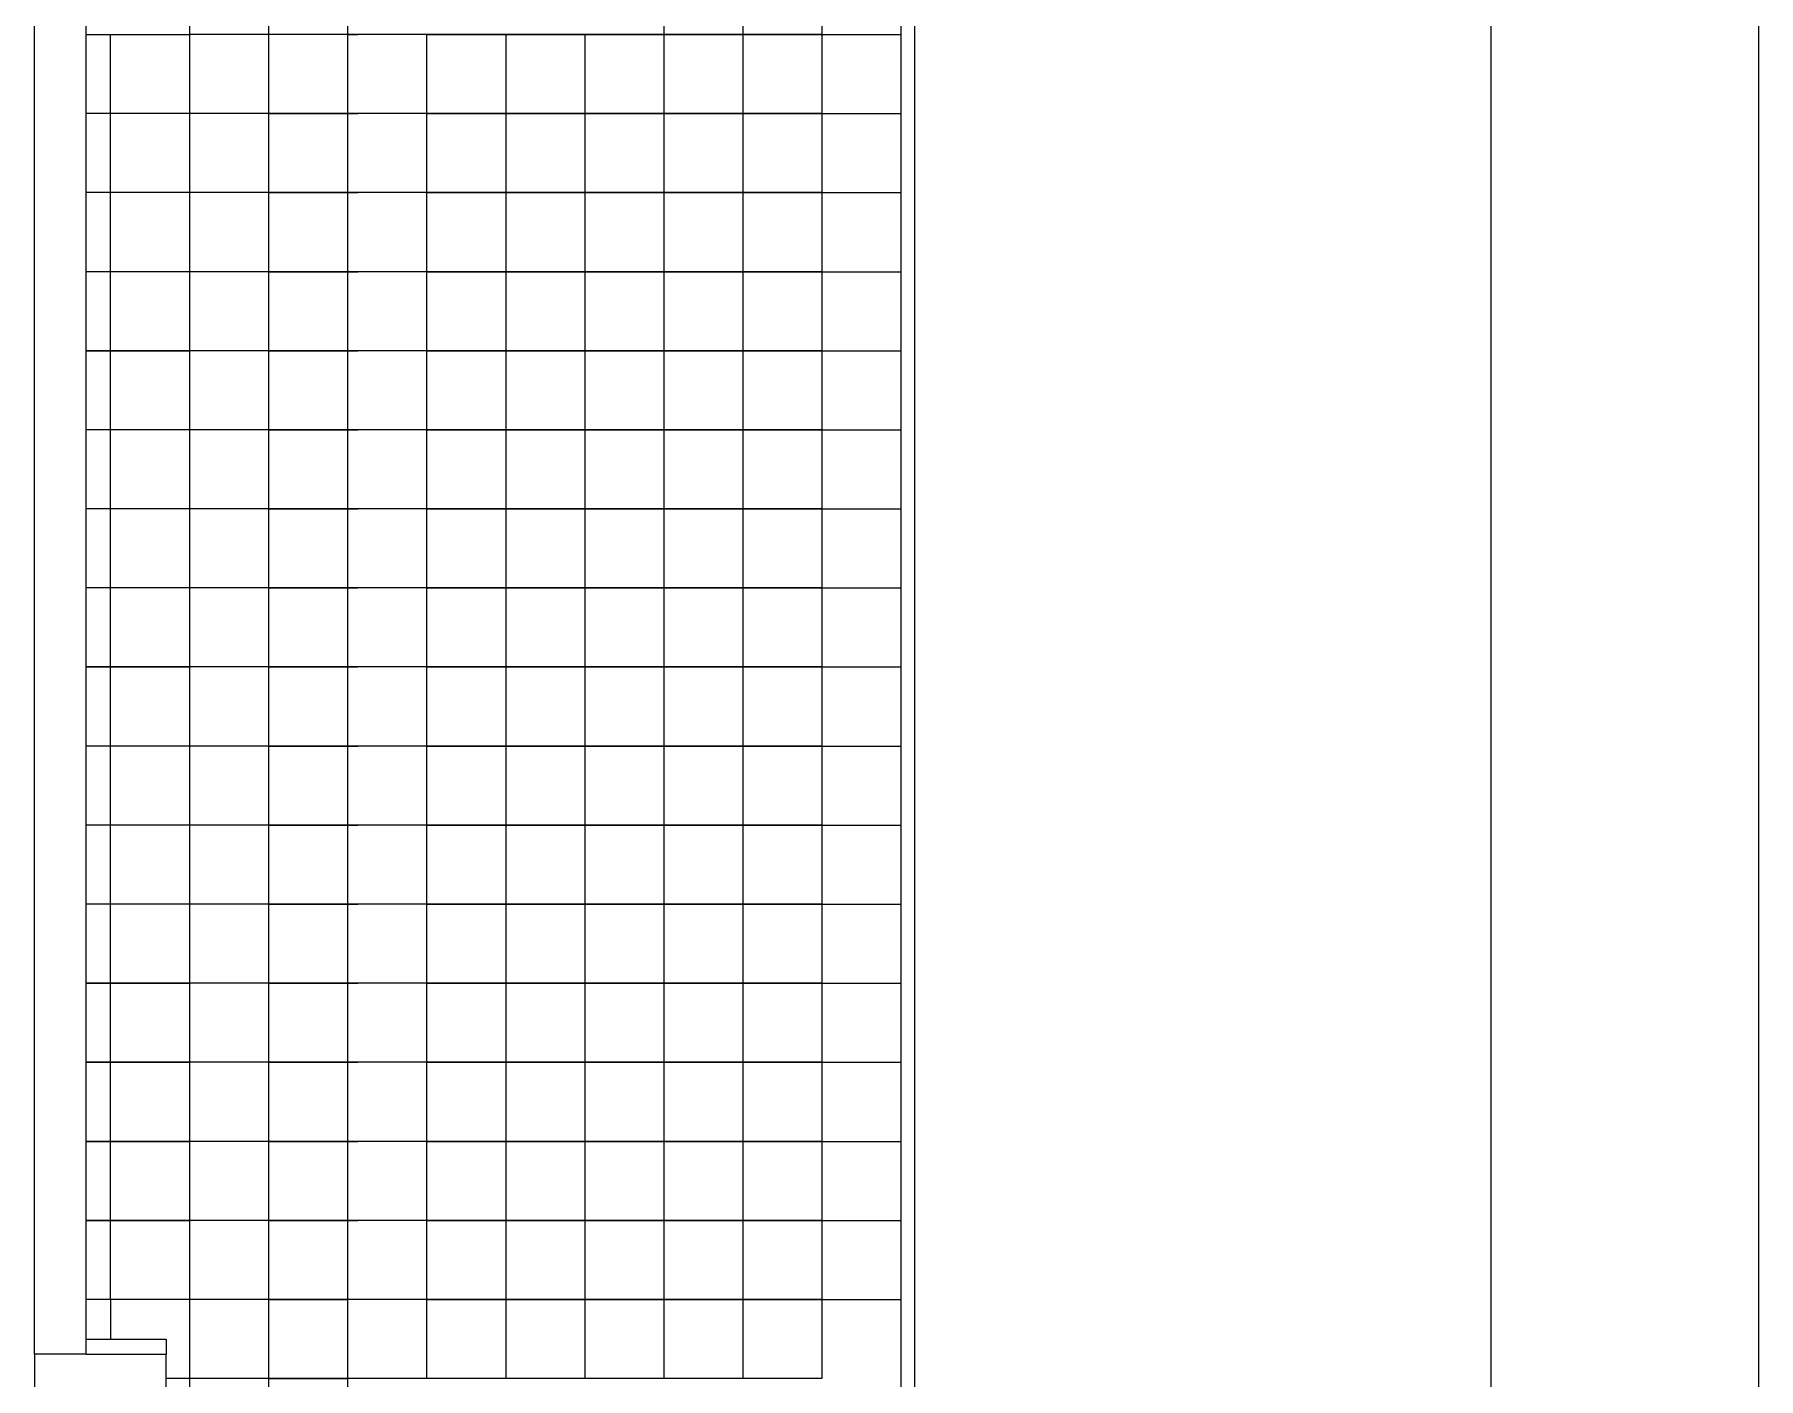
# Model space of a CAD drawing. Header units: millimetres. Extents: x 2377 to 4712, y -254 to 3188.
# Drawn here: x 2736.3 to 2797.3, y 1824.8 to 1872.3 of the extents above; entities that cross this region are included whole.
import ezdxf

# ---------------------------------------------------------------- set-up
doc = ezdxf.new("R2010")
doc.units = ezdxf.units.MM

msp = doc.modelspace()

# ---------------------------------------------------------------- linework, layer by layer
at = {"transparency": 33554687}
for p, q in [((2797.315, 1974.708), (2797.315, 1677.708)), ((2787.855, 1697.708), (2787.855, 1959.708)), ((2766.987, 1726.893), (2766.987, 1920.297)), ((2767.471, 1726.893), (2767.471, 1920.297)), ((2736.34, 1825.622), (2736.34, 1895.527)), ((2738.168, 1825.622), (2738.168, 1895.527)), ((2741.821, 1894.665), (2741.821, 1810.779)), ((2744.617, 1894.665), (2744.617, 1824.76)), ((2747.414, 1875.092), (2747.414, 1872.296)), ((2758.599, 1875.092), (2758.599, 1872.296)), ((2761.395, 1875.092), (2761.395, 1872.296)), ((2764.191, 1875.092), (2764.191, 1872.296)), ((2738.168, 1872.296), (2741.821, 1872.296)), ((2739.025, 1869.5), (2739.025, 1872.296)), ((2750.21, 1872.296), (2741.821, 1872.296)), ((2747.414, 1872.296), (2747.77, 1872.296)), ((2747.414, 1872.296), (2747.414, 1869.5)), ((2753.006, 1872.296), (2750.21, 1872.296)), ((2750.21, 1872.296), (2750.21, 1869.5)), ((2750.21, 1872.296), (2753.006, 1872.296)), ((2755.802, 1872.296), (2753.006, 1872.296)), ((2753.006, 1872.296), (2753.006, 1869.5)), ((2753.006, 1872.296), (2755.802, 1872.296)), ((2758.599, 1872.296), (2755.802, 1872.296)), ((2755.802, 1872.296), (2755.802, 1869.5)), ((2755.802, 1872.296), (2758.599, 1872.296)), ((2758.599, 1872.296), (2755.802, 1872.296)), ((2755.802, 1872.296), (2758.599, 1872.296)), ((2761.395, 1872.296), (2758.599, 1872.296)), ((2758.599, 1872.296), (2758.599, 1869.5)), ((2758.599, 1872.296), (2761.395, 1872.296)), ((2761.395, 1872.296), (2758.599, 1872.296)), ((2758.599, 1872.296), (2761.395, 1872.296)), ((2764.191, 1872.296), (2761.395, 1872.296)), ((2761.395, 1872.296), (2761.395, 1869.5)), ((2761.395, 1872.296), (2766.987, 1872.296)), ((2764.191, 1872.296), (2761.395, 1872.296)), ((2761.395, 1872.296), (2766.987, 1872.296)), ((2764.191, 1872.296), (2764.191, 1869.5)), ((2741.821, 1869.5), (2738.168, 1869.5)), ((2739.025, 1866.703), (2739.025, 1869.5)), ((2750.21, 1869.5), (2741.821, 1869.5)), ((2744.617, 1869.5), (2741.821, 1869.5)), ((2747.414, 1869.5), (2744.617, 1869.5)), ((2744.617, 1869.5), (2747.414, 1869.5)), ((2747.414, 1869.5), (2747.77, 1869.5)), ((2747.414, 1869.5), (2747.414, 1866.703)), ((2750.21, 1869.5), (2747.414, 1869.5)), ((2753.006, 1869.5), (2750.21, 1869.5)), ((2750.21, 1869.5), (2750.21, 1866.703)), ((2750.21, 1869.5), (2753.006, 1869.5)), ((2753.006, 1869.5), (2750.21, 1869.5)), ((2750.21, 1869.5), (2753.006, 1869.5)), ((2755.802, 1869.5), (2753.006, 1869.5)), ((2753.006, 1869.5), (2753.006, 1866.703)), ((2753.006, 1869.5), (2755.802, 1869.5)), ((2755.802, 1869.5), (2753.006, 1869.5)), ((2753.006, 1869.5), (2755.802, 1869.5)), ((2758.599, 1869.5), (2755.802, 1869.5)), ((2755.802, 1869.5), (2755.802, 1866.703)), ((2755.802, 1869.5), (2758.599, 1869.5)), ((2758.599, 1869.5), (2755.802, 1869.5)), ((2755.802, 1869.5), (2758.599, 1869.5)), ((2761.395, 1869.5), (2758.599, 1869.5)), ((2758.599, 1869.5), (2758.599, 1866.703)), ((2758.599, 1869.5), (2761.395, 1869.5)), ((2761.395, 1869.5), (2758.599, 1869.5)), ((2758.599, 1869.5), (2761.395, 1869.5)), ((2764.191, 1869.5), (2761.395, 1869.5)), ((2761.395, 1869.5), (2761.395, 1866.703)), ((2761.395, 1869.5), (2766.987, 1869.5)), ((2764.191, 1869.5), (2761.395, 1869.5)), ((2761.395, 1869.5), (2766.987, 1869.5)), ((2764.191, 1869.5), (2764.191, 1866.703)), ((2741.821, 1866.703), (2738.168, 1866.703)), ((2739.025, 1863.907), (2739.025, 1866.703)), ((2750.21, 1866.703), (2741.821, 1866.703)), ((2744.617, 1866.703), (2741.821, 1866.703)), ((2747.414, 1866.703), (2744.617, 1866.703)), ((2744.617, 1866.703), (2747.414, 1866.703)), ((2747.414, 1866.703), (2747.77, 1866.703)), ((2747.414, 1866.703), (2747.414, 1863.907)), ((2750.21, 1866.703), (2747.414, 1866.703)), ((2753.006, 1866.703), (2750.21, 1866.703)), ((2750.21, 1866.703), (2750.21, 1863.907)), ((2750.21, 1866.703), (2753.006, 1866.703)), ((2753.006, 1866.703), (2750.21, 1866.703)), ((2750.21, 1866.703), (2753.006, 1866.703)), ((2755.802, 1866.703), (2753.006, 1866.703)), ((2753.006, 1866.703), (2753.006, 1863.907)), ((2753.006, 1866.703), (2755.802, 1866.703)), ((2755.802, 1866.703), (2753.006, 1866.703)), ((2753.006, 1866.703), (2755.802, 1866.703)), ((2758.599, 1866.703), (2755.802, 1866.703)), ((2755.802, 1866.703), (2755.802, 1863.907)), ((2755.802, 1866.703), (2758.599, 1866.703)), ((2758.599, 1866.703), (2755.802, 1866.703)), ((2755.802, 1866.703), (2758.599, 1866.703)), ((2761.395, 1866.703), (2758.599, 1866.703)), ((2758.599, 1866.703), (2758.599, 1863.907)), ((2758.599, 1866.703), (2761.395, 1866.703)), ((2761.395, 1866.703), (2758.599, 1866.703)), ((2758.599, 1866.703), (2761.395, 1866.703)), ((2764.191, 1866.703), (2761.395, 1866.703)), ((2761.395, 1866.703), (2761.395, 1863.907)), ((2761.395, 1866.703), (2766.987, 1866.703)), ((2764.191, 1866.703), (2761.395, 1866.703)), ((2761.395, 1866.703), (2766.987, 1866.703)), ((2764.191, 1866.703), (2764.191, 1863.907)), ((2741.821, 1863.907), (2738.168, 1863.907)), ((2739.025, 1861.111), (2739.025, 1863.907)), ((2750.21, 1863.907), (2741.821, 1863.907)), ((2744.617, 1863.907), (2741.821, 1863.907)), ((2747.414, 1863.907), (2744.617, 1863.907)), ((2744.617, 1863.907), (2747.414, 1863.907)), ((2747.414, 1863.907), (2747.77, 1863.907)), ((2747.414, 1863.907), (2747.414, 1861.111)), ((2750.21, 1863.907), (2747.414, 1863.907)), ((2753.006, 1863.907), (2750.21, 1863.907)), ((2750.21, 1863.907), (2750.21, 1861.111)), ((2750.21, 1863.907), (2753.006, 1863.907)), ((2753.006, 1863.907), (2750.21, 1863.907)), ((2750.21, 1863.907), (2753.006, 1863.907)), ((2755.802, 1863.907), (2753.006, 1863.907)), ((2753.006, 1863.907), (2753.006, 1861.111)), ((2753.006, 1863.907), (2755.802, 1863.907)), ((2755.802, 1863.907), (2753.006, 1863.907)), ((2753.006, 1863.907), (2755.802, 1863.907)), ((2758.599, 1863.907), (2755.802, 1863.907)), ((2755.802, 1863.907), (2755.802, 1861.111)), ((2755.802, 1863.907), (2758.599, 1863.907)), ((2758.599, 1863.907), (2755.802, 1863.907)), ((2755.802, 1863.907), (2758.599, 1863.907)), ((2761.395, 1863.907), (2758.599, 1863.907)), ((2758.599, 1863.907), (2758.599, 1861.111)), ((2758.599, 1863.907), (2761.395, 1863.907)), ((2761.395, 1863.907), (2758.599, 1863.907)), ((2758.599, 1863.907), (2761.395, 1863.907)), ((2764.191, 1863.907), (2761.395, 1863.907)), ((2761.395, 1863.907), (2761.395, 1861.111)), ((2761.395, 1863.907), (2766.987, 1863.907)), ((2764.191, 1863.907), (2761.395, 1863.907)), ((2761.395, 1863.907), (2766.987, 1863.907)), ((2764.191, 1863.907), (2764.191, 1861.111)), ((2738.168, 1861.111), (2741.821, 1861.111)), ((2741.821, 1861.111), (2738.168, 1861.111)), ((2739.025, 1858.315), (2739.025, 1861.111)), ((2750.21, 1861.111), (2741.821, 1861.111)), ((2744.617, 1861.111), (2741.821, 1861.111)), ((2747.414, 1861.111), (2744.617, 1861.111)), ((2744.617, 1861.111), (2747.414, 1861.111)), ((2747.414, 1861.111), (2747.77, 1861.111)), ((2747.414, 1861.111), (2747.414, 1858.315)), ((2750.21, 1861.111), (2747.414, 1861.111)), ((2753.006, 1861.111), (2750.21, 1861.111)), ((2750.21, 1861.111), (2750.21, 1858.315)), ((2750.21, 1861.111), (2753.006, 1861.111)), ((2753.006, 1861.111), (2750.21, 1861.111)), ((2750.21, 1861.111), (2753.006, 1861.111)), ((2755.802, 1861.111), (2753.006, 1861.111)), ((2753.006, 1861.111), (2753.006, 1858.315)), ((2753.006, 1861.111), (2755.802, 1861.111)), ((2755.802, 1861.111), (2753.006, 1861.111)), ((2753.006, 1861.111), (2755.802, 1861.111)), ((2758.599, 1861.111), (2755.802, 1861.111)), ((2755.802, 1861.111), (2755.802, 1858.315)), ((2755.802, 1861.111), (2758.599, 1861.111)), ((2758.599, 1861.111), (2755.802, 1861.111)), ((2755.802, 1861.111), (2758.599, 1861.111)), ((2761.395, 1861.111), (2758.599, 1861.111)), ((2758.599, 1861.111), (2758.599, 1858.315)), ((2758.599, 1861.111), (2761.395, 1861.111)), ((2761.395, 1861.111), (2758.599, 1861.111)), ((2758.599, 1861.111), (2761.395, 1861.111)), ((2764.191, 1861.111), (2761.395, 1861.111)), ((2761.395, 1861.111), (2761.395, 1858.315)), ((2761.395, 1861.111), (2766.987, 1861.111)), ((2764.191, 1861.111), (2761.395, 1861.111)), ((2761.395, 1861.111), (2766.987, 1861.111)), ((2764.191, 1861.111), (2764.191, 1858.315)), ((2741.821, 1858.315), (2738.168, 1858.315)), ((2739.025, 1855.519), (2739.025, 1858.315)), ((2750.21, 1858.315), (2741.821, 1858.315)), ((2744.617, 1858.315), (2741.821, 1858.315)), ((2747.414, 1858.315), (2744.617, 1858.315)), ((2744.617, 1858.315), (2747.414, 1858.315)), ((2747.414, 1858.315), (2747.77, 1858.315)), ((2747.414, 1858.315), (2747.414, 1855.519)), ((2750.21, 1858.315), (2747.414, 1858.315)), ((2753.006, 1858.315), (2750.21, 1858.315)), ((2750.21, 1858.315), (2750.21, 1855.519)), ((2750.21, 1858.315), (2753.006, 1858.315)), ((2753.006, 1858.315), (2750.21, 1858.315)), ((2750.21, 1858.315), (2753.006, 1858.315)), ((2755.802, 1858.315), (2753.006, 1858.315)), ((2753.006, 1858.315), (2753.006, 1855.519)), ((2753.006, 1858.315), (2755.802, 1858.315)), ((2755.802, 1858.315), (2753.006, 1858.315)), ((2753.006, 1858.315), (2755.802, 1858.315)), ((2758.599, 1858.315), (2755.802, 1858.315)), ((2755.802, 1858.315), (2755.802, 1855.519)), ((2755.802, 1858.315), (2758.599, 1858.315)), ((2758.599, 1858.315), (2755.802, 1858.315)), ((2755.802, 1858.315), (2758.599, 1858.315)), ((2761.395, 1858.315), (2758.599, 1858.315)), ((2758.599, 1858.315), (2758.599, 1855.519)), ((2758.599, 1858.315), (2761.395, 1858.315)), ((2761.395, 1858.315), (2758.599, 1858.315)), ((2758.599, 1858.315), (2761.395, 1858.315)), ((2764.191, 1858.315), (2761.395, 1858.315)), ((2761.395, 1858.315), (2761.395, 1855.519)), ((2761.395, 1858.315), (2766.987, 1858.315)), ((2764.191, 1858.315), (2761.395, 1858.315)), ((2761.395, 1858.315), (2766.987, 1858.315)), ((2764.191, 1858.315), (2764.191, 1855.519)), ((2741.821, 1855.519), (2738.168, 1855.519)), ((2739.025, 1852.722), (2739.025, 1855.519)), ((2750.21, 1855.519), (2741.821, 1855.519)), ((2744.617, 1855.519), (2741.821, 1855.519)), ((2747.414, 1855.519), (2744.617, 1855.519)), ((2744.617, 1855.519), (2747.414, 1855.519)), ((2747.414, 1855.519), (2747.77, 1855.519)), ((2747.414, 1855.519), (2747.414, 1852.722)), ((2750.21, 1855.519), (2747.414, 1855.519)), ((2753.006, 1855.519), (2750.21, 1855.519)), ((2750.21, 1855.519), (2750.21, 1852.722)), ((2750.21, 1855.519), (2753.006, 1855.519)), ((2753.006, 1855.519), (2750.21, 1855.519)), ((2750.21, 1855.519), (2753.006, 1855.519)), ((2755.802, 1855.519), (2753.006, 1855.519)), ((2753.006, 1855.519), (2753.006, 1852.722)), ((2753.006, 1855.519), (2755.802, 1855.519)), ((2755.802, 1855.519), (2753.006, 1855.519)), ((2753.006, 1855.519), (2755.802, 1855.519)), ((2758.599, 1855.519), (2755.802, 1855.519)), ((2755.802, 1855.519), (2755.802, 1852.722)), ((2755.802, 1855.519), (2758.599, 1855.519)), ((2758.599, 1855.519), (2755.802, 1855.519)), ((2755.802, 1855.519), (2758.599, 1855.519)), ((2761.395, 1855.519), (2758.599, 1855.519)), ((2758.599, 1855.519), (2758.599, 1852.722)), ((2758.599, 1855.519), (2761.395, 1855.519)), ((2761.395, 1855.519), (2758.599, 1855.519)), ((2758.599, 1855.519), (2761.395, 1855.519)), ((2764.191, 1855.519), (2761.395, 1855.519)), ((2761.395, 1855.519), (2761.395, 1852.722)), ((2761.395, 1855.519), (2766.987, 1855.519)), ((2764.191, 1855.519), (2761.395, 1855.519)), ((2761.395, 1855.519), (2766.987, 1855.519)), ((2764.191, 1855.519), (2764.191, 1852.722)), ((2741.821, 1852.722), (2738.168, 1852.722)), ((2739.025, 1849.926), (2739.025, 1852.722)), ((2750.21, 1852.722), (2741.821, 1852.722)), ((2744.617, 1852.722), (2741.821, 1852.722)), ((2747.414, 1852.722), (2744.617, 1852.722)), ((2744.617, 1852.722), (2747.414, 1852.722)), ((2747.414, 1852.722), (2747.77, 1852.722)), ((2747.414, 1852.722), (2747.414, 1849.926)), ((2750.21, 1852.722), (2747.414, 1852.722)), ((2753.006, 1852.722), (2750.21, 1852.722)), ((2750.21, 1852.722), (2750.21, 1849.926)), ((2750.21, 1852.722), (2753.006, 1852.722)), ((2753.006, 1852.722), (2750.21, 1852.722)), ((2750.21, 1852.722), (2753.006, 1852.722)), ((2755.802, 1852.722), (2753.006, 1852.722)), ((2753.006, 1852.722), (2753.006, 1849.926)), ((2753.006, 1852.722), (2755.802, 1852.722)), ((2755.802, 1852.722), (2753.006, 1852.722)), ((2753.006, 1852.722), (2755.802, 1852.722)), ((2758.599, 1852.722), (2755.802, 1852.722)), ((2755.802, 1852.722), (2755.802, 1849.926)), ((2755.802, 1852.722), (2758.599, 1852.722)), ((2758.599, 1852.722), (2755.802, 1852.722)), ((2755.802, 1852.722), (2758.599, 1852.722)), ((2761.395, 1852.722), (2758.599, 1852.722)), ((2758.599, 1852.722), (2758.599, 1849.926)), ((2758.599, 1852.722), (2761.395, 1852.722)), ((2761.395, 1852.722), (2758.599, 1852.722)), ((2758.599, 1852.722), (2761.395, 1852.722)), ((2764.191, 1852.722), (2761.395, 1852.722)), ((2761.395, 1852.722), (2761.395, 1849.926)), ((2761.395, 1852.722), (2766.987, 1852.722)), ((2764.191, 1852.722), (2761.395, 1852.722)), ((2761.395, 1852.722), (2766.987, 1852.722)), ((2764.191, 1852.722), (2764.191, 1849.926)), ((2738.168, 1849.926), (2741.821, 1849.926)), ((2741.821, 1849.926), (2738.168, 1849.926)), ((2739.025, 1847.13), (2739.025, 1849.926)), ((2750.21, 1849.926), (2741.821, 1849.926)), ((2744.617, 1849.926), (2741.821, 1849.926)), ((2747.414, 1849.926), (2744.617, 1849.926)), ((2744.617, 1849.926), (2747.414, 1849.926)), ((2747.414, 1849.926), (2747.77, 1849.926)), ((2747.414, 1849.926), (2747.414, 1847.13)), ((2750.21, 1849.926), (2747.414, 1849.926)), ((2753.006, 1849.926), (2750.21, 1849.926)), ((2750.21, 1849.926), (2750.21, 1847.13)), ((2750.21, 1849.926), (2753.006, 1849.926)), ((2753.006, 1849.926), (2750.21, 1849.926)), ((2750.21, 1849.926), (2753.006, 1849.926)), ((2755.802, 1849.926), (2753.006, 1849.926)), ((2753.006, 1849.926), (2753.006, 1847.13)), ((2753.006, 1849.926), (2755.802, 1849.926)), ((2755.802, 1849.926), (2753.006, 1849.926)), ((2753.006, 1849.926), (2755.802, 1849.926)), ((2758.599, 1849.926), (2755.802, 1849.926)), ((2755.802, 1849.926), (2755.802, 1847.13)), ((2755.802, 1849.926), (2758.599, 1849.926)), ((2758.599, 1849.926), (2755.802, 1849.926)), ((2755.802, 1849.926), (2758.599, 1849.926)), ((2761.395, 1849.926), (2758.599, 1849.926)), ((2758.599, 1849.926), (2758.599, 1847.13)), ((2758.599, 1849.926), (2761.395, 1849.926)), ((2761.395, 1849.926), (2758.599, 1849.926)), ((2758.599, 1849.926), (2761.395, 1849.926)), ((2764.191, 1849.926), (2761.395, 1849.926)), ((2761.395, 1849.926), (2761.395, 1847.13)), ((2761.395, 1849.926), (2766.987, 1849.926)), ((2764.191, 1849.926), (2761.395, 1849.926)), ((2761.395, 1849.926), (2766.987, 1849.926)), ((2764.191, 1849.926), (2764.191, 1847.13)), ((2741.821, 1847.13), (2738.168, 1847.13)), ((2739.025, 1844.334), (2739.025, 1847.13)), ((2750.21, 1847.13), (2741.821, 1847.13)), ((2744.617, 1847.13), (2741.821, 1847.13)), ((2747.414, 1847.13), (2744.617, 1847.13)), ((2744.617, 1847.13), (2747.414, 1847.13)), ((2747.414, 1847.13), (2747.77, 1847.13)), ((2747.414, 1847.13), (2747.414, 1844.334)), ((2750.21, 1847.13), (2747.414, 1847.13)), ((2753.006, 1847.13), (2750.21, 1847.13)), ((2750.21, 1847.13), (2750.21, 1844.334)), ((2750.21, 1847.13), (2753.006, 1847.13)), ((2753.006, 1847.13), (2750.21, 1847.13)), ((2750.21, 1847.13), (2753.006, 1847.13)), ((2755.802, 1847.13), (2753.006, 1847.13)), ((2753.006, 1847.13), (2753.006, 1844.334)), ((2753.006, 1847.13), (2755.802, 1847.13)), ((2755.802, 1847.13), (2753.006, 1847.13)), ((2753.006, 1847.13), (2755.802, 1847.13)), ((2758.599, 1847.13), (2755.802, 1847.13)), ((2755.802, 1847.13), (2755.802, 1844.334)), ((2755.802, 1847.13), (2758.599, 1847.13)), ((2758.599, 1847.13), (2755.802, 1847.13)), ((2755.802, 1847.13), (2758.599, 1847.13)), ((2761.395, 1847.13), (2758.599, 1847.13)), ((2758.599, 1847.13), (2758.599, 1844.334)), ((2758.599, 1847.13), (2761.395, 1847.13)), ((2761.395, 1847.13), (2758.599, 1847.13)), ((2758.599, 1847.13), (2761.395, 1847.13)), ((2764.191, 1847.13), (2761.395, 1847.13)), ((2761.395, 1847.13), (2761.395, 1844.334)), ((2761.395, 1847.13), (2766.987, 1847.13)), ((2764.191, 1847.13), (2761.395, 1847.13)), ((2761.395, 1847.13), (2766.987, 1847.13)), ((2764.191, 1847.13), (2764.191, 1844.334)), ((2741.821, 1844.334), (2738.168, 1844.334)), ((2739.025, 1841.538), (2739.025, 1844.334)), ((2750.21, 1844.334), (2741.821, 1844.334)), ((2744.617, 1844.334), (2741.821, 1844.334)), ((2747.414, 1844.334), (2744.617, 1844.334)), ((2744.617, 1844.334), (2747.414, 1844.334)), ((2747.414, 1844.334), (2747.77, 1844.334)), ((2747.414, 1844.334), (2747.414, 1841.538)), ((2750.21, 1844.334), (2747.414, 1844.334)), ((2753.006, 1844.334), (2750.21, 1844.334)), ((2750.21, 1844.334), (2750.21, 1841.538)), ((2750.21, 1844.334), (2753.006, 1844.334)), ((2753.006, 1844.334), (2750.21, 1844.334)), ((2750.21, 1844.334), (2753.006, 1844.334)), ((2755.802, 1844.334), (2753.006, 1844.334)), ((2753.006, 1844.334), (2753.006, 1841.538)), ((2753.006, 1844.334), (2755.802, 1844.334)), ((2755.802, 1844.334), (2753.006, 1844.334)), ((2753.006, 1844.334), (2755.802, 1844.334)), ((2758.599, 1844.334), (2755.802, 1844.334)), ((2755.802, 1844.334), (2755.802, 1841.538)), ((2755.802, 1844.334), (2758.599, 1844.334)), ((2758.599, 1844.334), (2755.802, 1844.334)), ((2755.802, 1844.334), (2758.599, 1844.334)), ((2761.395, 1844.334), (2758.599, 1844.334)), ((2758.599, 1844.334), (2758.599, 1841.538)), ((2758.599, 1844.334), (2761.395, 1844.334)), ((2761.395, 1844.334), (2758.599, 1844.334)), ((2758.599, 1844.334), (2761.395, 1844.334)), ((2764.191, 1844.334), (2761.395, 1844.334)), ((2761.395, 1844.334), (2761.395, 1841.538)), ((2761.395, 1844.334), (2766.987, 1844.334)), ((2764.191, 1844.334), (2761.395, 1844.334)), ((2761.395, 1844.334), (2766.987, 1844.334)), ((2764.191, 1844.334), (2764.191, 1841.538)), ((2741.821, 1841.538), (2738.168, 1841.538)), ((2739.025, 1838.741), (2739.025, 1841.538)), ((2750.21, 1841.538), (2741.821, 1841.538)), ((2744.617, 1841.538), (2741.821, 1841.538)), ((2747.414, 1841.538), (2744.617, 1841.538)), ((2744.617, 1841.538), (2747.414, 1841.538)), ((2747.414, 1841.538), (2747.77, 1841.538)), ((2747.414, 1841.538), (2747.414, 1838.741)), ((2750.21, 1841.538), (2747.414, 1841.538)), ((2753.006, 1841.538), (2750.21, 1841.538)), ((2750.21, 1841.538), (2750.21, 1838.741)), ((2750.21, 1841.538), (2753.006, 1841.538)), ((2753.006, 1841.538), (2750.21, 1841.538)), ((2750.21, 1841.538), (2753.006, 1841.538)), ((2755.802, 1841.538), (2753.006, 1841.538)), ((2753.006, 1841.538), (2753.006, 1838.741)), ((2753.006, 1841.538), (2755.802, 1841.538)), ((2755.802, 1841.538), (2753.006, 1841.538)), ((2753.006, 1841.538), (2755.802, 1841.538)), ((2758.599, 1841.538), (2755.802, 1841.538)), ((2755.802, 1841.538), (2755.802, 1838.741)), ((2755.802, 1841.538), (2758.599, 1841.538)), ((2758.599, 1841.538), (2755.802, 1841.538)), ((2755.802, 1841.538), (2758.599, 1841.538)), ((2761.395, 1841.538), (2758.599, 1841.538)), ((2758.599, 1841.538), (2758.599, 1838.741)), ((2758.599, 1841.538), (2761.395, 1841.538)), ((2761.395, 1841.538), (2758.599, 1841.538)), ((2758.599, 1841.538), (2761.395, 1841.538)), ((2764.191, 1841.538), (2761.395, 1841.538)), ((2761.395, 1841.538), (2761.395, 1838.741)), ((2761.395, 1841.538), (2766.987, 1841.538)), ((2764.191, 1841.538), (2761.395, 1841.538)), ((2761.395, 1841.538), (2766.987, 1841.538)), ((2764.191, 1841.538), (2764.191, 1838.741)), ((2738.168, 1838.741), (2741.821, 1838.741)), ((2741.821, 1838.741), (2738.168, 1838.741)), ((2739.025, 1835.945), (2739.025, 1838.741)), ((2750.21, 1838.741), (2741.821, 1838.741)), ((2744.617, 1838.741), (2741.821, 1838.741)), ((2747.414, 1838.741), (2744.617, 1838.741)), ((2744.617, 1838.741), (2747.414, 1838.741)), ((2747.414, 1838.741), (2747.77, 1838.741)), ((2747.414, 1838.741), (2747.414, 1835.945)), ((2750.21, 1838.741), (2747.414, 1838.741)), ((2753.006, 1838.741), (2750.21, 1838.741)), ((2750.21, 1838.741), (2750.21, 1835.945)), ((2750.21, 1838.741), (2753.006, 1838.741)), ((2753.006, 1838.741), (2750.21, 1838.741)), ((2750.21, 1838.741), (2753.006, 1838.741)), ((2755.802, 1838.741), (2753.006, 1838.741)), ((2753.006, 1838.741), (2753.006, 1835.945)), ((2753.006, 1838.741), (2755.802, 1838.741)), ((2755.802, 1838.741), (2753.006, 1838.741)), ((2753.006, 1838.741), (2755.802, 1838.741)), ((2758.599, 1838.741), (2755.802, 1838.741)), ((2755.802, 1838.741), (2755.802, 1835.945)), ((2755.802, 1838.741), (2758.599, 1838.741)), ((2758.599, 1838.741), (2755.802, 1838.741)), ((2755.802, 1838.741), (2758.599, 1838.741)), ((2761.395, 1838.741), (2758.599, 1838.741)), ((2758.599, 1838.741), (2758.599, 1835.945)), ((2758.599, 1838.741), (2761.395, 1838.741)), ((2761.395, 1838.741), (2758.599, 1838.741)), ((2758.599, 1838.741), (2761.395, 1838.741)), ((2764.191, 1838.741), (2761.395, 1838.741)), ((2761.395, 1838.741), (2761.395, 1835.945)), ((2761.395, 1838.741), (2766.987, 1838.741)), ((2764.191, 1838.741), (2761.395, 1838.741)), ((2761.395, 1838.741), (2766.987, 1838.741)), ((2764.191, 1838.741), (2764.191, 1835.945)), ((2738.168, 1835.945), (2741.821, 1835.945)), ((2741.821, 1835.945), (2738.168, 1835.945)), ((2739.025, 1833.149), (2739.025, 1835.945)), ((2750.21, 1835.945), (2741.821, 1835.945)), ((2744.617, 1835.945), (2741.821, 1835.945)), ((2747.414, 1835.945), (2744.617, 1835.945)), ((2744.617, 1835.945), (2747.414, 1835.945)), ((2747.414, 1835.945), (2747.77, 1835.945)), ((2747.414, 1835.945), (2747.414, 1833.149)), ((2750.21, 1835.945), (2747.414, 1835.945)), ((2753.006, 1835.945), (2750.21, 1835.945)), ((2750.21, 1835.945), (2750.21, 1833.149)), ((2750.21, 1835.945), (2753.006, 1835.945)), ((2753.006, 1835.945), (2750.21, 1835.945)), ((2750.21, 1835.945), (2753.006, 1835.945)), ((2755.802, 1835.945), (2753.006, 1835.945)), ((2753.006, 1835.945), (2753.006, 1833.149)), ((2753.006, 1835.945), (2755.802, 1835.945)), ((2755.802, 1835.945), (2753.006, 1835.945)), ((2753.006, 1835.945), (2755.802, 1835.945)), ((2758.599, 1835.945), (2755.802, 1835.945)), ((2755.802, 1835.945), (2755.802, 1833.149)), ((2755.802, 1835.945), (2758.599, 1835.945)), ((2758.599, 1835.945), (2755.802, 1835.945)), ((2755.802, 1835.945), (2758.599, 1835.945)), ((2761.395, 1835.945), (2758.599, 1835.945)), ((2758.599, 1835.945), (2758.599, 1833.149)), ((2758.599, 1835.945), (2761.395, 1835.945)), ((2761.395, 1835.945), (2758.599, 1835.945)), ((2758.599, 1835.945), (2761.395, 1835.945)), ((2764.191, 1835.945), (2761.395, 1835.945)), ((2761.395, 1835.945), (2761.395, 1833.149)), ((2761.395, 1835.945), (2766.987, 1835.945)), ((2764.191, 1835.945), (2761.395, 1835.945)), ((2761.395, 1835.945), (2766.987, 1835.945)), ((2764.191, 1835.945), (2764.191, 1833.149)), ((2738.168, 1833.149), (2741.821, 1833.149)), ((2741.821, 1833.149), (2738.168, 1833.149)), ((2739.025, 1830.353), (2739.025, 1833.149)), ((2750.21, 1833.149), (2741.821, 1833.149)), ((2744.617, 1833.149), (2741.821, 1833.149)), ((2747.414, 1833.149), (2744.617, 1833.149)), ((2744.617, 1833.149), (2747.414, 1833.149)), ((2747.414, 1833.149), (2747.77, 1833.149)), ((2747.414, 1833.149), (2747.414, 1830.353)), ((2750.21, 1833.149), (2747.414, 1833.149)), ((2753.006, 1833.149), (2750.21, 1833.149)), ((2750.21, 1833.149), (2750.21, 1830.353)), ((2750.21, 1833.149), (2753.006, 1833.149)), ((2753.006, 1833.149), (2750.21, 1833.149)), ((2750.21, 1833.149), (2753.006, 1833.149)), ((2755.802, 1833.149), (2753.006, 1833.149)), ((2753.006, 1833.149), (2753.006, 1830.353)), ((2753.006, 1833.149), (2755.802, 1833.149)), ((2755.802, 1833.149), (2753.006, 1833.149)), ((2753.006, 1833.149), (2755.802, 1833.149)), ((2758.599, 1833.149), (2755.802, 1833.149)), ((2755.802, 1833.149), (2755.802, 1830.353)), ((2755.802, 1833.149), (2758.599, 1833.149)), ((2758.599, 1833.149), (2755.802, 1833.149)), ((2755.802, 1833.149), (2758.599, 1833.149)), ((2761.395, 1833.149), (2758.599, 1833.149)), ((2758.599, 1833.149), (2758.599, 1830.353)), ((2758.599, 1833.149), (2761.395, 1833.149)), ((2761.395, 1833.149), (2758.599, 1833.149)), ((2758.599, 1833.149), (2761.395, 1833.149)), ((2764.191, 1833.149), (2761.395, 1833.149)), ((2761.395, 1833.149), (2761.395, 1830.353)), ((2761.395, 1833.149), (2766.987, 1833.149)), ((2764.191, 1833.149), (2761.395, 1833.149)), ((2761.395, 1833.149), (2766.987, 1833.149)), ((2764.191, 1833.149), (2764.191, 1830.353)), ((2738.168, 1830.353), (2741.821, 1830.353)), ((2741.821, 1830.353), (2738.168, 1830.353)), ((2739.025, 1827.557), (2739.025, 1830.353)), ((2750.21, 1830.353), (2741.821, 1830.353)), ((2744.617, 1830.353), (2741.821, 1830.353)), ((2747.414, 1830.353), (2744.617, 1830.353)), ((2744.617, 1830.353), (2747.414, 1830.353)), ((2747.414, 1830.353), (2747.77, 1830.353)), ((2747.414, 1830.353), (2747.414, 1827.557)), ((2747.414, 1830.353), (2747.414, 1824.76)), ((2750.21, 1830.353), (2747.414, 1830.353)), ((2753.006, 1830.353), (2750.21, 1830.353)), ((2750.21, 1830.353), (2750.21, 1827.557)), ((2750.21, 1830.353), (2753.006, 1830.353)), ((2753.006, 1830.353), (2750.21, 1830.353)), ((2750.21, 1830.353), (2753.006, 1830.353)), ((2755.802, 1830.353), (2753.006, 1830.353)), ((2753.006, 1830.353), (2753.006, 1827.557)), ((2753.006, 1830.353), (2755.802, 1830.353)), ((2755.802, 1830.353), (2753.006, 1830.353)), ((2753.006, 1830.353), (2755.802, 1830.353)), ((2758.599, 1830.353), (2755.802, 1830.353)), ((2755.802, 1830.353), (2755.802, 1827.557)), ((2755.802, 1830.353), (2758.599, 1830.353)), ((2758.599, 1830.353), (2755.802, 1830.353)), ((2755.802, 1830.353), (2758.599, 1830.353)), ((2761.395, 1830.353), (2758.599, 1830.353)), ((2758.599, 1830.353), (2758.599, 1827.557)), ((2758.599, 1830.353), (2761.395, 1830.353)), ((2761.395, 1830.353), (2758.599, 1830.353)), ((2758.599, 1830.353), (2761.395, 1830.353)), ((2764.191, 1830.353), (2761.395, 1830.353)), ((2761.395, 1830.353), (2761.395, 1827.557)), ((2761.395, 1830.353), (2766.987, 1830.353)), ((2764.191, 1830.353), (2761.395, 1830.353)), ((2761.395, 1830.353), (2766.987, 1830.353)), ((2764.191, 1830.353), (2764.191, 1827.557)), ((2741.821, 1827.557), (2738.168, 1827.557)), ((2739.025, 1827.557), (2739.025, 1826.148)), ((2744.617, 1827.557), (2741.821, 1827.557)), ((2747.414, 1827.557), (2744.617, 1827.557)), ((2744.617, 1827.557), (2747.414, 1827.557)), ((2750.21, 1827.557), (2747.414, 1827.557)), ((2747.414, 1827.557), (2747.414, 1824.76)), ((2747.414, 1827.557), (2747.414, 1824.76)), ((2753.006, 1827.557), (2750.21, 1827.557)), ((2750.21, 1827.557), (2750.21, 1824.76)), ((2750.21, 1827.557), (2753.006, 1827.557)), ((2755.802, 1827.557), (2753.006, 1827.557)), ((2753.006, 1827.557), (2753.006, 1824.76)), ((2753.006, 1827.557), (2755.802, 1827.557)), ((2758.599, 1827.557), (2755.802, 1827.557)), ((2755.802, 1827.557), (2755.802, 1824.76)), ((2755.802, 1827.557), (2758.599, 1827.557)), ((2761.395, 1827.557), (2758.599, 1827.557)), ((2758.599, 1827.557), (2758.599, 1824.76)), ((2758.599, 1827.557), (2761.395, 1827.557)), ((2764.191, 1827.557), (2761.395, 1827.557)), ((2761.395, 1827.557), (2761.395, 1824.76)), ((2761.395, 1827.557), (2766.987, 1827.557)), ((2764.191, 1827.557), (2764.191, 1824.76)), ((2738.168, 1825.622), (2736.34, 1825.622)), ((2736.34, 1825.622), (2736.34, 1816.301)), ((2738.168, 1825.622), (2738.168, 1826.148)), ((2738.168, 1826.148), (2741, 1826.148)), ((2738.168, 1825.622), (2741, 1825.622)), ((2738.168, 1825.622), (2741, 1825.622)), ((2741, 1826.148), (2741, 1825.622)), ((2741, 1797.66), (2741, 1825.622)), ((2744.617, 1824.76), (2741, 1824.76)), ((2747.414, 1824.76), (2744.617, 1824.76)), ((2744.617, 1824.76), (2744.617, 1821.964)), ((2744.617, 1824.76), (2747.414, 1824.76)), ((2750.21, 1824.76), (2747.414, 1824.76)), ((2747.414, 1824.76), (2747.414, 1821.964)), ((2747.414, 1824.76), (2747.414, 1821.964)), ((2753.006, 1824.76), (2750.21, 1824.76)), ((2755.802, 1824.76), (2753.006, 1824.76)), ((2758.599, 1824.76), (2755.802, 1824.76)), ((2761.395, 1824.76), (2758.599, 1824.76)), ((2764.191, 1824.76), (2761.395, 1824.76))]:
    msp.add_line(p, q, dxfattribs=at)

doc.saveas('drawing.dxf')
